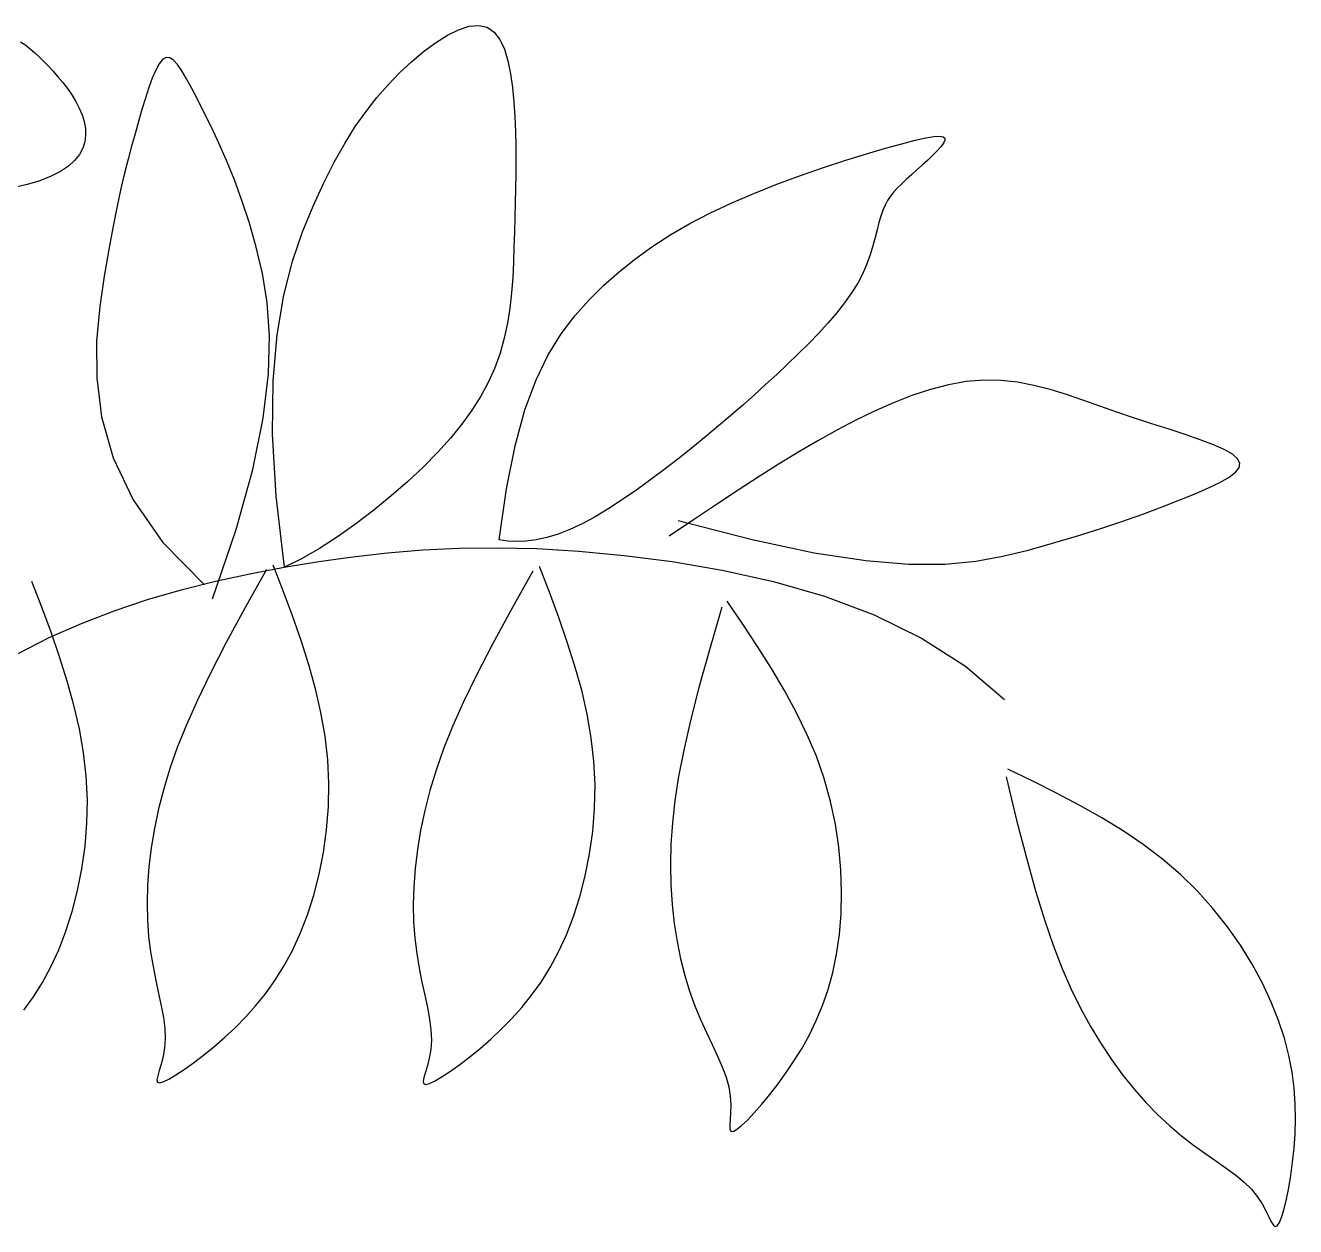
# Model space of a CAD drawing. Header units: millimetres. Extents: x -4017 to 59953, y -688 to 66564.
# Drawn here: x 21799 to 22479, y 24105 to 24748 of the extents above; entities that cross this region are included whole.
import ezdxf

# ---------------------------------------------------------------- set-up
doc = ezdxf.new("R2010")
doc.units = ezdxf.units.MM

# ---------------------------------------------------------------- blocks, each defined once
blk = doc.blocks.new('A$C386B76FF')
for p, q in [((1.38238, 1.0252), (1.38802, 1.02702)), ((1.38802, 1.02702), (1.39314, 1.02752)), ((1.39314, 1.02752), (1.39762, 1.02653)), ((1.39762, 1.02653), (1.40136, 1.02396)), ((1.37006, 1.01826), (1.37636, 1.02223)), ((1.37636, 1.02223), (1.38238, 1.0252)), ((1.40136, 1.02396), (1.40443, 1.01997)), ((1.40443, 1.01997), (1.40687, 1.01477)), ((1.148, 1.01878), (1.1507, 1.01685)), ((1.1507, 1.01685), (1.15323, 1.01486)), ((1.15323, 1.01486), (1.15566, 1.01278)), ((1.35716, 1.00802), (1.36362, 1.01347)), ((1.36362, 1.01347), (1.37006, 1.01826)), ((1.40687, 1.01477), (1.40878, 1.00859)), ((1.15566, 1.01278), (1.15803, 1.01058)), ((1.15803, 1.01058), (1.16041, 1.00822)), ((1.16041, 1.00822), (1.16285, 1.00568)), ((1.22215, 1.00694), (1.2203, 1.0036)), ((1.224, 1.0092), (1.22215, 1.00694)), ((1.22585, 1.01025), (1.224, 1.0092)), ((1.22776, 1.01012), (1.22585, 1.01025)), ((1.22976, 1.00887), (1.22776, 1.01012)), ((1.2319, 1.00654), (1.22976, 1.00887)), ((1.23423, 1.0032), (1.2319, 1.00654)), ((1.3508, 1.00206), (1.35716, 1.00802)), ((1.40878, 1.00859), (1.41022, 1.00166)), ((1.16285, 1.00568), (1.16538, 1.00293)), ((1.16538, 1.00293), (1.16797, 1)), ((1.16797, 1), (1.17054, 0.9969)), ((1.21846, 0.99934), (1.21661, 0.9943)), ((1.2203, 1.0036), (1.21846, 0.99934)), ((1.23679, 0.99889), (1.23423, 1.0032)), ((1.34464, 0.99572), (1.3508, 1.00206)), ((1.41022, 1.00166), (1.41127, 0.99419)), ((1.17054, 0.9969), (1.17303, 0.99365)), ((1.17303, 0.99365), (1.17538, 0.99028)), ((1.21661, 0.9943), (1.21477, 0.98864)), ((1.23963, 0.99368), (1.23679, 0.99889)), ((1.24279, 0.98762), (1.23963, 0.99368)), ((1.33866, 0.98891), (1.34464, 0.99572)), ((1.41127, 0.99419), (1.412, 0.9864)), ((1.17538, 0.99028), (1.17752, 0.98681)), ((1.17752, 0.98681), (1.17937, 0.98326)), ((1.21477, 0.98864), (1.21292, 0.98252)), ((1.24631, 0.98075), (1.24279, 0.98762)), ((1.33284, 0.9815), (1.33866, 0.98891)), ((1.412, 0.9864), (1.41249, 0.97852)), ((1.17937, 0.98326), (1.18089, 0.97965)), ((1.18089, 0.97965), (1.182, 0.97601)), ((1.21292, 0.98252), (1.21108, 0.97608)), ((1.25011, 0.97306), (1.24631, 0.98075)), ((1.32712, 0.97336), (1.33284, 0.9815)), ((1.182, 0.97601), (1.18264, 0.97237)), ((1.18264, 0.97237), (1.18276, 0.96876)), ((1.21108, 0.97608), (1.20924, 0.9695)), ((1.25411, 0.96454), (1.25011, 0.97306)), ((1.32148, 0.96436), (1.32712, 0.97336)), ((1.41249, 0.97852), (1.4128, 0.97073)), ((1.18276, 0.96876), (1.1823, 0.9652)), ((1.20924, 0.9695), (1.20739, 0.96284)), ((1.4128, 0.97073), (1.41297, 0.96303)), ((1.61956, 0.9642), (1.62677, 0.96602)), ((1.62677, 0.96602), (1.63247, 0.96727)), ((1.63247, 0.96727), (1.63679, 0.96798)), ((1.63679, 0.96798), (1.63985, 0.96818)), ((1.63985, 0.96818), (1.64177, 0.96789)), ((1.64177, 0.96789), (1.64267, 0.96716)), ((1.64267, 0.96601), (1.6419, 0.96447)), ((1.64267, 0.96716), (1.64267, 0.96601)), ((1.18121, 0.96173), (1.17942, 0.95837)), ((1.1823, 0.9652), (1.18121, 0.96173)), ((1.20739, 0.96284), (1.20553, 0.95591)), ((1.25822, 0.95516), (1.25411, 0.96454)), ((1.31587, 0.95435), (1.32148, 0.96436)), ((1.41297, 0.96303), (1.41302, 0.9554)), ((1.58956, 0.95537), (1.6007, 0.95883)), ((1.6007, 0.95883), (1.6108, 0.96179)), ((1.6108, 0.96179), (1.61956, 0.9642)), ((1.63851, 0.9604), (1.63613, 0.958)), ((1.64048, 0.96258), (1.63851, 0.9604)), ((1.6419, 0.96447), (1.64048, 0.96258)), ((1.17355, 0.95213), (1.16935, 0.94931)), ((1.17689, 0.95516), (1.17355, 0.95213)), ((1.17942, 0.95837), (1.17689, 0.95516)), ((1.20553, 0.95591), (1.20362, 0.94843)), ((1.26237, 0.94491), (1.25822, 0.95516)), ((1.31025, 0.94322), (1.31587, 0.95435)), ((1.41302, 0.9554), (1.41296, 0.94779)), ((1.57766, 0.95146), (1.58956, 0.95537)), ((1.63057, 0.95281), (1.62763, 0.95015)), ((1.63345, 0.95544), (1.63057, 0.95281)), ((1.63613, 0.958), (1.63345, 0.95544)), ((1.16429, 0.94672), (1.15835, 0.94438)), ((1.16935, 0.94931), (1.16429, 0.94672)), ((1.20362, 0.94843), (1.20165, 0.94014)), ((1.26646, 0.93377), (1.26237, 0.94491)), ((1.41296, 0.94779), (1.41284, 0.94017)), ((1.55275, 0.94252), (1.56529, 0.94716)), ((1.56529, 0.94716), (1.57766, 0.95146)), ((1.622, 0.94506), (1.61953, 0.94274)), ((1.62474, 0.94755), (1.622, 0.94506)), ((1.62763, 0.95015), (1.62474, 0.94755)), ((1.15153, 0.94234), (1.14382, 0.9406)), ((1.15835, 0.94438), (1.15153, 0.94234)), ((1.20165, 0.94014), (1.1996, 0.93076)), ((1.3046, 0.93083), (1.31025, 0.94322)), ((1.41284, 0.94017), (1.41266, 0.93251)), ((1.54032, 0.93758), (1.55275, 0.94252)), ((1.61533, 0.93837), (1.61357, 0.93617)), ((1.61731, 0.94054), (1.61533, 0.93837)), ((1.61953, 0.94274), (1.61731, 0.94054)), ((1.2704, 0.92171), (1.26646, 0.93377)), ((1.41266, 0.93251), (1.41245, 0.92476)), ((1.51689, 0.92704), (1.52829, 0.93241)), ((1.52829, 0.93241), (1.54032, 0.93758)), ((1.61062, 0.93135), (1.60939, 0.92858)), ((1.61201, 0.93385), (1.61062, 0.93135)), ((1.61357, 0.93617), (1.61201, 0.93385)), ((1.1996, 0.93076), (1.19745, 0.92001)), ((1.29893, 0.91698), (1.3046, 0.93083)), ((1.41245, 0.92476), (1.41224, 0.9169)), ((1.50614, 0.92144), (1.51689, 0.92704)), ((1.60829, 0.92548), (1.60729, 0.92199)), ((1.60939, 0.92858), (1.60829, 0.92548)), ((1.19745, 0.92001), (1.19518, 0.90763)), ((1.27412, 0.90873), (1.2704, 0.92171)), ((1.49598, 0.91557), (1.50614, 0.92144)), ((1.60632, 0.91813), (1.60528, 0.91394)), ((1.60729, 0.92199), (1.60632, 0.91813)), ((1.29356, 0.90122), (1.29893, 0.91698)), ((1.41224, 0.9169), (1.41203, 0.90891)), ((1.48636, 0.90938), (1.49598, 0.91557)), ((1.60528, 0.91394), (1.60409, 0.90947)), ((1.19518, 0.90763), (1.19277, 0.89333)), ((1.27745, 0.89469), (1.27412, 0.90873)), ((1.41203, 0.90891), (1.41176, 0.9008)), ((1.47722, 0.90282), (1.48636, 0.90938)), ((1.60265, 0.90475), (1.60089, 0.89983)), ((1.60409, 0.90947), (1.60265, 0.90475)), ((1.28889, 0.88303), (1.29356, 0.90122)), ((1.41176, 0.9008), (1.41136, 0.89263)), ((1.46852, 0.89586), (1.47722, 0.90282)), ((1.60089, 0.89983), (1.5987, 0.89475)), ((1.19277, 0.89333), (1.19035, 0.87696)), ((1.27998, 0.87912), (1.27745, 0.89469)), ((1.41136, 0.89263), (1.41075, 0.88442)), ((1.4602, 0.88845), (1.46852, 0.89586)), ((1.5987, 0.89475), (1.59601, 0.88955)), ((1.41075, 0.88442), (1.40984, 0.87622)), ((1.45222, 0.88054), (1.4602, 0.88845)), ((1.59274, 0.88427), (1.58893, 0.87893)), ((1.59601, 0.88955), (1.59274, 0.88427)), ((1.19035, 0.87696), (1.18869, 0.85872)), ((1.28121, 0.86142), (1.27998, 0.87912)), ((1.28528, 0.86189), (1.28889, 0.88303)), ((1.44453, 0.872), (1.45222, 0.88054)), ((1.58893, 0.87893), (1.58466, 0.87353)), ((1.40984, 0.87622), (1.40857, 0.86807)), ((1.4372, 0.86239), (1.44453, 0.872)), ((1.58466, 0.87353), (1.57998, 0.86809)), ((1.40857, 0.86807), (1.40685, 0.86001)), ((1.57998, 0.86809), (1.57495, 0.86262)), ((1.18869, 0.85872), (1.18872, 0.83894)), ((1.28065, 0.84101), (1.28121, 0.86142)), ((1.28312, 0.83728), (1.28528, 0.86189)), ((1.40685, 0.86001), (1.40461, 0.85207)), ((1.43027, 0.85117), (1.4372, 0.86239)), ((1.56963, 0.85714), (1.5641, 0.85165)), ((1.57495, 0.86262), (1.56963, 0.85714)), ((1.40461, 0.85207), (1.40179, 0.84429)), ((1.42382, 0.8378), (1.43027, 0.85117)), ((1.5641, 0.85165), (1.55841, 0.84616)), ((1.40179, 0.84429), (1.39834, 0.83664)), ((1.55841, 0.84616), (1.55262, 0.8407)), ((1.18872, 0.83894), (1.19135, 0.81793)), ((1.27781, 0.8173), (1.28065, 0.84101)), ((1.2828, 0.80869), (1.28312, 0.83728)), ((1.39834, 0.83664), (1.39426, 0.82907)), ((1.41791, 0.82175), (1.42382, 0.8378)), ((1.55262, 0.8407), (1.5467, 0.83523)), ((1.6541, 0.83682), (1.64457, 0.83513)), ((1.66341, 0.83762), (1.6541, 0.83682)), ((1.6725, 0.83748), (1.66341, 0.83762)), ((1.68141, 0.8365), (1.6725, 0.83748)), ((1.69021, 0.83482), (1.68141, 0.8365)), ((1.54066, 0.82976), (1.53445, 0.82426)), ((1.5467, 0.83523), (1.54066, 0.82976)), ((1.62502, 0.8294), (1.61506, 0.82553)), ((1.63487, 0.83263), (1.62502, 0.8294)), ((1.64457, 0.83513), (1.63487, 0.83263)), ((1.69895, 0.83257), (1.69021, 0.83482)), ((1.70771, 0.82987), (1.69895, 0.83257)), ((1.71653, 0.82687), (1.70771, 0.82987)), ((1.39426, 0.82907), (1.38952, 0.82156)), ((1.53445, 0.82426), (1.52807, 0.81872)), ((1.61506, 0.82553), (1.60501, 0.82109)), ((1.7255, 0.8237), (1.71653, 0.82687)), ((1.73466, 0.82049), (1.7255, 0.8237)), ((1.19135, 0.81793), (1.19752, 0.79602)), ((1.2722, 0.78971), (1.27781, 0.8173)), ((1.38952, 0.82156), (1.3841, 0.81405)), ((1.4126, 0.80249), (1.41791, 0.82175)), ((1.52807, 0.81872), (1.52149, 0.81313)), ((1.59491, 0.81617), (1.58479, 0.81086)), ((1.60501, 0.82109), (1.59491, 0.81617)), ((1.74403, 0.81735), (1.73466, 0.82049)), ((1.75342, 0.8143), (1.74403, 0.81735)), ((1.3841, 0.81405), (1.37798, 0.80652)), ((1.52149, 0.81313), (1.5147, 0.80748)), ((1.58479, 0.81086), (1.57466, 0.8052)), ((1.76259, 0.81135), (1.75342, 0.8143)), ((1.77129, 0.80849), (1.76259, 0.81135)), ((1.2847, 0.77559), (1.2828, 0.80869)), ((1.37798, 0.80652), (1.37114, 0.79893)), ((1.40796, 0.77947), (1.4126, 0.80249)), ((1.5147, 0.80748), (1.50766, 0.80174)), ((1.57466, 0.8052), (1.56442, 0.7992)), ((1.77928, 0.80572), (1.77129, 0.80849)), ((1.78631, 0.80304), (1.77928, 0.80572)), ((1.79215, 0.80045), (1.78631, 0.80304)), ((1.19752, 0.79602), (1.20815, 0.77352)), ((1.37114, 0.79893), (1.36357, 0.79123)), ((1.50037, 0.79593), (1.4929, 0.79012)), ((1.50766, 0.80174), (1.50037, 0.79593)), ((1.56442, 0.7992), (1.55399, 0.79282)), ((1.79655, 0.79795), (1.79215, 0.80045)), ((1.79931, 0.79553), (1.79655, 0.79795)), ((1.80046, 0.79314), (1.79931, 0.79553)), ((1.26333, 0.75764), (1.2722, 0.78971)), ((1.36357, 0.79123), (1.35527, 0.78342)), ((1.4929, 0.79012), (1.48532, 0.78442)), ((1.55399, 0.79282), (1.54325, 0.78603)), ((1.79814, 0.7883), (1.80005, 0.79075)), ((1.80005, 0.79075), (1.80046, 0.79314)), ((1.35527, 0.78342), (1.34637, 0.77562)), ((1.48532, 0.78442), (1.47772, 0.77891)), ((1.54325, 0.78603), (1.53209, 0.7788)), ((1.7841, 0.78012), (1.7901, 0.78304)), ((1.7901, 0.78304), (1.79481, 0.78575)), ((1.79481, 0.78575), (1.79814, 0.7883)), ((1.2892, 0.73746), (1.2847, 0.77559)), ((1.34637, 0.77562), (1.33703, 0.76798)), ((1.40406, 0.75217), (1.40796, 0.77947)), ((1.47772, 0.77891), (1.47015, 0.77369)), ((1.53209, 0.7788), (1.52041, 0.77109)), ((1.76844, 0.77349), (1.77685, 0.77695)), ((1.77685, 0.77695), (1.7841, 0.78012)), ((1.20815, 0.77352), (1.22415, 0.75074)), ((1.46272, 0.76887), (1.45548, 0.76453)), ((1.47015, 0.77369), (1.46272, 0.76887)), ((1.52041, 0.77109), (1.50811, 0.76289)), ((1.74858, 0.76595), (1.75897, 0.76981)), ((1.75897, 0.76981), (1.76844, 0.77349)), ((1.33703, 0.76798), (1.32741, 0.76065)), ((1.45548, 0.76453), (1.44851, 0.76078)), ((1.50811, 0.76289), (1.49507, 0.75415)), ((1.49984, 0.76254), (1.53945, 0.7523)), ((1.72553, 0.75804), (1.73739, 0.76201)), ((1.73739, 0.76201), (1.74858, 0.76595)), ((1.2507, 0.72051), (1.26333, 0.75764)), ((1.32741, 0.76065), (1.31765, 0.75378)), ((1.4356, 0.75525), (1.42964, 0.75342)), ((1.44189, 0.75769), (1.4356, 0.75525)), ((1.44851, 0.76078), (1.44189, 0.75769)), ((1.71312, 0.75411), (1.72553, 0.75804)), ((1.22415, 0.75074), (1.24646, 0.72802)), ((1.31765, 0.75378), (1.30793, 0.74753)), ((1.38263, 0.74769), (1.40289, 0.74794)), ((1.40289, 0.74794), (1.4242, 0.74743)), ((1.40866, 0.75149), (1.40406, 0.75217)), ((1.4135, 0.75124), (1.40866, 0.75149)), ((1.4186, 0.75145), (1.4135, 0.75124)), ((1.42398, 0.75217), (1.4186, 0.75145)), ((1.42964, 0.75342), (1.42398, 0.75217)), ((1.53945, 0.7523), (1.57265, 0.74526)), ((1.68717, 0.74666), (1.70029, 0.75029)), ((1.70029, 0.75029), (1.71312, 0.75411)), ((1.29839, 0.74204), (1.2892, 0.73746)), ((1.30793, 0.74753), (1.29839, 0.74204)), ((1.3075, 0.74046), (1.32586, 0.74305)), ((1.32586, 0.74305), (1.34434, 0.74517)), ((1.34434, 0.74517), (1.36319, 0.74674)), ((1.36319, 0.74674), (1.38263, 0.74769)), ((1.4242, 0.74743), (1.4468, 0.74608)), ((1.4468, 0.74608), (1.47091, 0.74381)), ((1.47091, 0.74381), (1.49662, 0.74051)), ((1.57265, 0.74526), (1.60033, 0.741)), ((1.60033, 0.741), (1.62338, 0.7391)), ((1.65918, 0.74069), (1.6737, 0.74334)), ((1.6737, 0.74334), (1.68717, 0.74666)), ((1.27963, 0.73624), (1.26801, 0.71551)), ((1.27066, 0.73399), (1.28909, 0.73746)), ((1.28851, 0.72491), (1.28322, 0.73864)), ((1.28909, 0.73746), (1.3075, 0.74046)), ((1.42209, 0.73539), (1.41047, 0.71466)), ((1.43096, 0.72406), (1.42567, 0.73779)), ((1.49662, 0.74051), (1.52348, 0.73595)), ((1.52348, 0.73595), (1.55086, 0.72985)), ((1.62338, 0.7391), (1.6427, 0.73914)), ((1.6427, 0.73914), (1.65918, 0.74069)), ((1.15928, 0.71614), (1.15399, 0.72987)), ((1.23397, 0.7254), (1.25226, 0.72999)), ((1.25226, 0.72999), (1.27066, 0.73399)), ((1.55086, 0.72985), (1.57817, 0.72194)), ((1.21587, 0.72015), (1.23397, 0.7254)), ((1.29349, 0.71147), (1.28851, 0.72491)), ((1.43595, 0.71062), (1.43096, 0.72406)), ((1.57817, 0.72194), (1.6048, 0.71193)), ((1.16426, 0.7027), (1.15928, 0.71614)), ((1.18049, 0.70742), (1.19802, 0.71418)), ((1.19802, 0.71418), (1.21587, 0.72015)), ((1.26801, 0.71551), (1.25808, 0.69716)), ((1.41047, 0.71466), (1.40053, 0.69631)), ((1.52322, 0.71611), (1.51658, 0.6933)), ((1.53443, 0.70707), (1.52617, 0.71926)), ((1.16336, 0.69981), (1.18049, 0.70742)), ((1.29809, 0.69828), (1.29349, 0.71147)), ((1.44054, 0.69743), (1.43595, 0.71062)), ((1.54231, 0.6951), (1.53443, 0.70707)), ((1.6048, 0.71193), (1.63014, 0.69956)), ((1.16886, 0.6895), (1.16426, 0.7027)), ((1.14666, 0.69135), (1.16336, 0.69981)), ((1.25808, 0.69716), (1.24965, 0.68085)), ((1.30222, 0.68528), (1.29809, 0.69828)), ((1.40053, 0.69631), (1.39211, 0.68001)), ((1.44467, 0.68444), (1.44054, 0.69743)), ((1.54977, 0.68329), (1.54231, 0.6951)), ((1.63014, 0.69956), (1.65358, 0.68455)), ((1.17299, 0.67651), (1.16886, 0.6895)), ((1.51658, 0.6933), (1.51103, 0.67317)), ((1.24965, 0.68085), (1.24259, 0.66628)), ((1.30579, 0.67245), (1.30222, 0.68528)), ((1.39211, 0.68001), (1.38504, 0.66544)), ((1.44825, 0.6716), (1.44467, 0.68444)), ((1.55671, 0.67156), (1.54977, 0.68329)), ((1.65358, 0.68455), (1.67453, 0.66662)), ((1.17656, 0.66368), (1.17299, 0.67651)), ((1.51103, 0.67317), (1.5065, 0.65539)), ((1.24259, 0.66628), (1.23671, 0.65312)), ((1.30873, 0.65973), (1.30579, 0.67245)), ((1.45119, 0.65888), (1.44825, 0.6716)), ((1.56309, 0.65986), (1.55671, 0.67156)), ((1.1795, 0.65096), (1.17656, 0.66368)), ((1.31096, 0.64707), (1.30873, 0.65973)), ((1.38504, 0.66544), (1.37916, 0.65227)), ((1.56882, 0.64813), (1.56309, 0.65986)), ((1.23671, 0.65312), (1.23185, 0.64103)), ((1.45341, 0.64623), (1.45119, 0.65888)), ((1.5065, 0.65539), (1.5029, 0.6396)), ((1.18173, 0.6383), (1.1795, 0.65096)), ((1.31239, 0.63444), (1.31096, 0.64707)), ((1.37916, 0.65227), (1.37431, 0.64018)), ((1.45484, 0.6336), (1.45341, 0.64623)), ((1.57385, 0.6363), (1.56882, 0.64813)), ((1.23185, 0.64103), (1.22786, 0.62971)), ((1.37431, 0.64018), (1.37031, 0.62886)), ((1.5029, 0.6396), (1.50014, 0.62545)), ((1.18316, 0.62567), (1.18173, 0.6383)), ((1.31296, 0.62181), (1.31239, 0.63444)), ((1.45541, 0.62097), (1.45484, 0.6336)), ((1.57808, 0.62432), (1.57385, 0.6363)), ((1.18373, 0.61304), (1.18316, 0.62567)), ((1.22786, 0.62971), (1.22456, 0.61882)), ((1.37031, 0.62886), (1.36702, 0.61797)), ((1.50014, 0.62545), (1.49814, 0.61258)), ((1.68962, 0.62297), (1.6764, 0.62942)), ((1.22456, 0.61882), (1.22182, 0.60811)), ((1.31272, 0.60927), (1.31296, 0.62181)), ((1.45517, 0.60842), (1.45541, 0.62097)), ((1.58149, 0.61215), (1.57808, 0.62432)), ((1.67541, 0.62522), (1.68102, 0.60213)), ((1.70243, 0.61653), (1.68962, 0.62297)), ((1.18349, 0.6005), (1.18373, 0.61304)), ((1.36702, 0.61797), (1.36428, 0.60726)), ((1.49814, 0.61258), (1.4968, 0.60065)), ((1.58408, 0.59987), (1.58149, 0.61215)), ((1.71478, 0.61), (1.70243, 0.61653)), ((1.22182, 0.60811), (1.2196, 0.59755)), ((1.31172, 0.59691), (1.31272, 0.60927)), ((1.36428, 0.60726), (1.36206, 0.5967)), ((1.45418, 0.59606), (1.45517, 0.60842)), ((1.72665, 0.6033), (1.71478, 0.61)), ((1.18249, 0.58814), (1.18349, 0.6005)), ((1.4968, 0.60065), (1.49604, 0.5893)), ((1.5859, 0.5876), (1.58408, 0.59987)), ((1.68102, 0.60213), (1.68624, 0.58193)), ((1.73801, 0.59633), (1.72665, 0.6033)), ((1.2196, 0.59755), (1.21789, 0.58719)), ((1.31004, 0.58483), (1.31172, 0.59691)), ((1.36206, 0.5967), (1.36034, 0.58634)), ((1.45249, 0.58399), (1.45418, 0.59606)), ((1.74883, 0.58902), (1.73801, 0.59633)), ((1.18081, 0.57606), (1.18249, 0.58814)), ((1.21789, 0.58719), (1.21667, 0.57707)), ((1.30772, 0.57315), (1.31004, 0.58483)), ((1.36034, 0.58634), (1.35912, 0.57622)), ((1.49604, 0.5893), (1.49579, 0.57824)), ((1.58698, 0.57546), (1.5859, 0.5876)), ((1.75907, 0.58127), (1.74883, 0.58902)), ((1.45018, 0.5723), (1.45249, 0.58399)), ((1.49579, 0.57824), (1.49601, 0.56746)), ((1.68624, 0.58193), (1.69118, 0.56426)), ((1.76872, 0.57299), (1.75907, 0.58127)), ((1.17849, 0.56438), (1.18081, 0.57606)), ((1.21667, 0.57707), (1.21593, 0.56723)), ((1.30485, 0.56196), (1.30772, 0.57315)), ((1.35912, 0.57622), (1.35839, 0.56638)), ((1.4473, 0.56111), (1.45018, 0.5723)), ((1.58736, 0.56355), (1.58698, 0.57546)), ((1.77774, 0.56414), (1.76872, 0.57299)), ((1.17562, 0.55319), (1.17849, 0.56438)), ((1.21593, 0.56723), (1.21566, 0.55772)), ((1.35839, 0.56638), (1.35812, 0.55687)), ((1.49601, 0.56746), (1.49667, 0.55698)), ((1.69118, 0.56426), (1.69593, 0.54877)), ((1.21566, 0.55772), (1.21585, 0.54857)), ((1.30147, 0.55137), (1.30485, 0.56196)), ((1.44392, 0.55052), (1.4473, 0.56111)), ((1.58708, 0.552), (1.58736, 0.56355)), ((1.78611, 0.55479), (1.77774, 0.56414)), ((1.17224, 0.5426), (1.17562, 0.55319)), ((1.29765, 0.54147), (1.30147, 0.55137)), ((1.35812, 0.55687), (1.3583, 0.54772)), ((1.49667, 0.55698), (1.49777, 0.54684)), ((1.58618, 0.54092), (1.58708, 0.552)), ((1.7938, 0.54506), (1.78611, 0.55479)), ((1.21585, 0.54857), (1.21647, 0.53983)), ((1.3583, 0.54772), (1.35893, 0.53898)), ((1.4401, 0.54063), (1.44392, 0.55052)), ((1.49777, 0.54684), (1.49927, 0.53709)), ((1.69593, 0.54877), (1.70059, 0.53513)), ((1.80079, 0.53507), (1.7938, 0.54506)), ((1.16842, 0.5327), (1.17224, 0.5426)), ((1.21647, 0.53983), (1.21751, 0.53153)), ((1.29345, 0.53236), (1.29765, 0.54147)), ((1.35893, 0.53898), (1.35996, 0.53068)), ((1.43591, 0.53151), (1.4401, 0.54063)), ((1.49927, 0.53709), (1.50115, 0.52776)), ((1.58469, 0.53042), (1.58618, 0.54092)), ((1.16422, 0.52359), (1.16842, 0.5327)), ((1.21751, 0.53153), (1.21884, 0.52367)), ((1.28892, 0.52398), (1.29345, 0.53236)), ((1.35996, 0.53068), (1.36129, 0.52283)), ((1.43137, 0.52313), (1.43591, 0.53151)), ((1.58265, 0.52059), (1.58469, 0.53042)), ((1.70059, 0.53513), (1.70526, 0.52297)), ((1.80705, 0.52494), (1.80079, 0.53507)), ((1.15969, 0.51521), (1.16422, 0.52359)), ((1.21884, 0.52367), (1.22032, 0.51625)), ((1.2841, 0.51628), (1.28892, 0.52398)), ((1.50115, 0.52776), (1.50339, 0.51889)), ((1.81256, 0.51478), (1.80705, 0.52494)), ((1.36129, 0.52283), (1.36278, 0.5154)), ((1.42655, 0.51543), (1.43137, 0.52313)), ((1.50339, 0.51889), (1.50597, 0.51052)), ((1.58013, 0.51141), (1.58265, 0.52059)), ((1.70526, 0.52297), (1.71005, 0.51196)), ((1.15487, 0.50751), (1.15969, 0.51521)), ((1.22032, 0.51625), (1.22183, 0.50924)), ((1.27903, 0.50919), (1.2841, 0.51628)), ((1.36278, 0.5154), (1.36429, 0.50839)), ((1.42148, 0.50834), (1.42655, 0.51543)), ((1.50597, 0.51052), (1.50885, 0.50267)), ((1.57717, 0.50282), (1.58013, 0.51141)), ((1.71005, 0.51196), (1.71505, 0.50174)), ((1.8173, 0.50473), (1.81256, 0.51478)), ((1.1498, 0.50042), (1.15487, 0.50751)), ((1.22183, 0.50924), (1.22323, 0.50264)), ((1.27375, 0.50265), (1.27903, 0.50919)), ((1.36429, 0.50839), (1.36568, 0.5018)), ((1.4162, 0.50181), (1.42148, 0.50834)), ((1.82125, 0.49488), (1.8173, 0.50473)), ((1.22323, 0.50264), (1.22437, 0.49645)), ((1.22437, 0.49645), (1.22514, 0.49064)), ((1.26274, 0.49098), (1.2683, 0.4966)), ((1.2683, 0.4966), (1.27375, 0.50265)), ((1.36568, 0.5018), (1.36683, 0.4956)), ((1.41076, 0.49576), (1.4162, 0.50181)), ((1.50885, 0.50267), (1.51192, 0.49531)), ((1.57382, 0.49477), (1.57717, 0.50282)), ((1.71505, 0.50174), (1.72034, 0.49203)), ((1.22514, 0.49064), (1.22538, 0.48522)), ((1.25709, 0.48572), (1.26274, 0.49098)), ((1.36683, 0.4956), (1.36759, 0.4898)), ((1.36759, 0.4898), (1.36783, 0.48437)), ((1.39955, 0.48487), (1.40519, 0.49013)), ((1.40519, 0.49013), (1.41076, 0.49576)), ((1.51192, 0.49531), (1.51504, 0.48841)), ((1.57015, 0.48721), (1.57382, 0.49477)), ((1.72034, 0.49203), (1.72591, 0.48279)), ((1.82438, 0.48535), (1.82125, 0.49488)), ((1.22538, 0.48522), (1.22503, 0.48018)), ((1.25142, 0.48078), (1.25709, 0.48572)), ((1.36783, 0.48437), (1.36748, 0.47934)), ((1.39388, 0.47993), (1.39955, 0.48487)), ((1.51504, 0.48841), (1.51809, 0.48192)), ((1.56621, 0.48009), (1.57015, 0.48721)), ((1.72591, 0.48279), (1.73171, 0.47404)), ((1.82677, 0.47613), (1.82438, 0.48535)), ((1.22503, 0.48018), (1.22423, 0.47559)), ((1.24052, 0.47213), (1.24585, 0.47622)), ((1.24585, 0.47622), (1.25142, 0.48078)), ((1.36748, 0.47934), (1.36668, 0.47475)), ((1.38831, 0.47537), (1.39388, 0.47993)), ((1.51809, 0.48192), (1.52094, 0.47581)), ((1.56206, 0.47336), (1.56621, 0.48009)), ((1.82848, 0.4672), (1.82677, 0.47613)), ((1.22321, 0.47152), (1.22218, 0.46804)), ((1.22423, 0.47559), (1.22321, 0.47152)), ((1.23557, 0.46858), (1.24052, 0.47213)), ((1.36566, 0.47067), (1.36463, 0.46719)), ((1.36668, 0.47475), (1.36566, 0.47067)), ((1.37802, 0.46773), (1.38298, 0.47128)), ((1.38298, 0.47128), (1.38831, 0.47537)), ((1.52094, 0.47581), (1.52345, 0.47003)), ((1.52345, 0.47003), (1.5255, 0.46455)), ((1.55774, 0.46696), (1.56206, 0.47336)), ((1.73171, 0.47404), (1.73771, 0.4658)), ((1.22135, 0.46522), (1.22094, 0.46314)), ((1.22094, 0.46314), (1.22117, 0.46187)), ((1.22218, 0.46804), (1.22135, 0.46522)), ((1.22432, 0.46203), (1.22733, 0.46344)), ((1.22733, 0.46344), (1.23112, 0.46566)), ((1.23112, 0.46566), (1.23557, 0.46858)), ((1.36381, 0.46437), (1.3634, 0.46229)), ((1.3634, 0.46229), (1.36362, 0.46102)), ((1.36463, 0.46719), (1.36381, 0.46437)), ((1.36678, 0.46118), (1.36978, 0.4626)), ((1.36978, 0.4626), (1.37358, 0.46481)), ((1.37358, 0.46481), (1.37802, 0.46773)), ((1.5255, 0.46455), (1.52696, 0.45932)), ((1.55334, 0.46087), (1.55774, 0.46696)), ((1.73771, 0.4658), (1.74387, 0.45809)), ((1.8296, 0.45856), (1.82848, 0.4672)), ((1.22117, 0.46187), (1.22224, 0.46148)), ((1.22224, 0.46148), (1.22432, 0.46203)), ((1.36362, 0.46102), (1.3647, 0.46064)), ((1.3647, 0.46064), (1.36678, 0.46118)), ((1.52696, 0.45932), (1.52775, 0.45434)), ((1.54894, 0.45517), (1.55334, 0.46087)), ((1.74387, 0.45809), (1.75015, 0.45094)), ((1.83018, 0.45018), (1.8296, 0.45856)), ((1.52775, 0.45434), (1.52801, 0.44969)), ((1.52801, 0.44969), (1.52794, 0.44549)), ((1.54064, 0.44541), (1.54467, 0.44998)), ((1.54467, 0.44998), (1.54894, 0.45517)), ((1.75015, 0.45094), (1.75651, 0.44437)), ((1.83032, 0.44204), (1.83018, 0.45018)), ((1.52772, 0.44186), (1.52755, 0.43893)), ((1.52794, 0.44549), (1.52772, 0.44186)), ((1.53697, 0.44156), (1.54064, 0.44541)), ((1.75651, 0.44437), (1.76293, 0.43839)), ((1.83007, 0.43413), (1.83032, 0.44204)), ((1.52755, 0.43893), (1.52762, 0.43681)), ((1.52762, 0.43681), (1.52812, 0.43562)), ((1.52812, 0.43562), (1.52926, 0.43549)), ((1.52926, 0.43549), (1.53116, 0.43649)), ((1.53116, 0.43649), (1.53377, 0.43855)), ((1.53377, 0.43855), (1.53697, 0.44156)), ((1.76293, 0.43839), (1.76934, 0.43302)), ((1.76934, 0.43302), (1.77566, 0.42817)), ((1.82952, 0.42643), (1.83007, 0.43413)), ((1.77566, 0.42817), (1.78181, 0.42375)), ((1.78181, 0.42375), (1.78768, 0.41964)), ((1.82874, 0.41896), (1.82952, 0.42643)), ((1.78768, 0.41964), (1.7932, 0.41576)), ((1.7932, 0.41576), (1.79826, 0.41201)), ((1.82776, 0.41183), (1.82874, 0.41896)), ((1.79826, 0.41201), (1.80277, 0.40828)), ((1.80277, 0.40828), (1.80664, 0.40447)), ((1.82665, 0.4052), (1.82776, 0.41183)), ((1.80664, 0.40447), (1.80981, 0.40054)), ((1.82543, 0.39922), (1.82665, 0.4052)), ((1.80981, 0.40054), (1.81235, 0.39664)), ((1.81235, 0.39664), (1.81438, 0.39296)), ((1.82417, 0.39406), (1.82543, 0.39922)), ((1.81438, 0.39296), (1.816, 0.38971)), ((1.816, 0.38971), (1.81731, 0.38708)), ((1.82166, 0.38677), (1.8229, 0.38985)), ((1.8229, 0.38985), (1.82417, 0.39406)), ((1.81731, 0.38708), (1.81843, 0.38528)), ((1.81843, 0.38528), (1.81946, 0.38451)), ((1.81946, 0.38451), (1.82051, 0.38495)), ((1.82051, 0.38495), (1.82166, 0.38677))]:
    blk.add_line(p, q)

msp = doc.modelspace()

# ---------------------------------------------------------------- block references
at = {"xscale": 1000, "yscale": 1000, "zscale": 1000}
msp.add_blockref('A$C386B76FF', (20648.94, 23720.92), dxfattribs=at)

doc.saveas('drawing.dxf')
